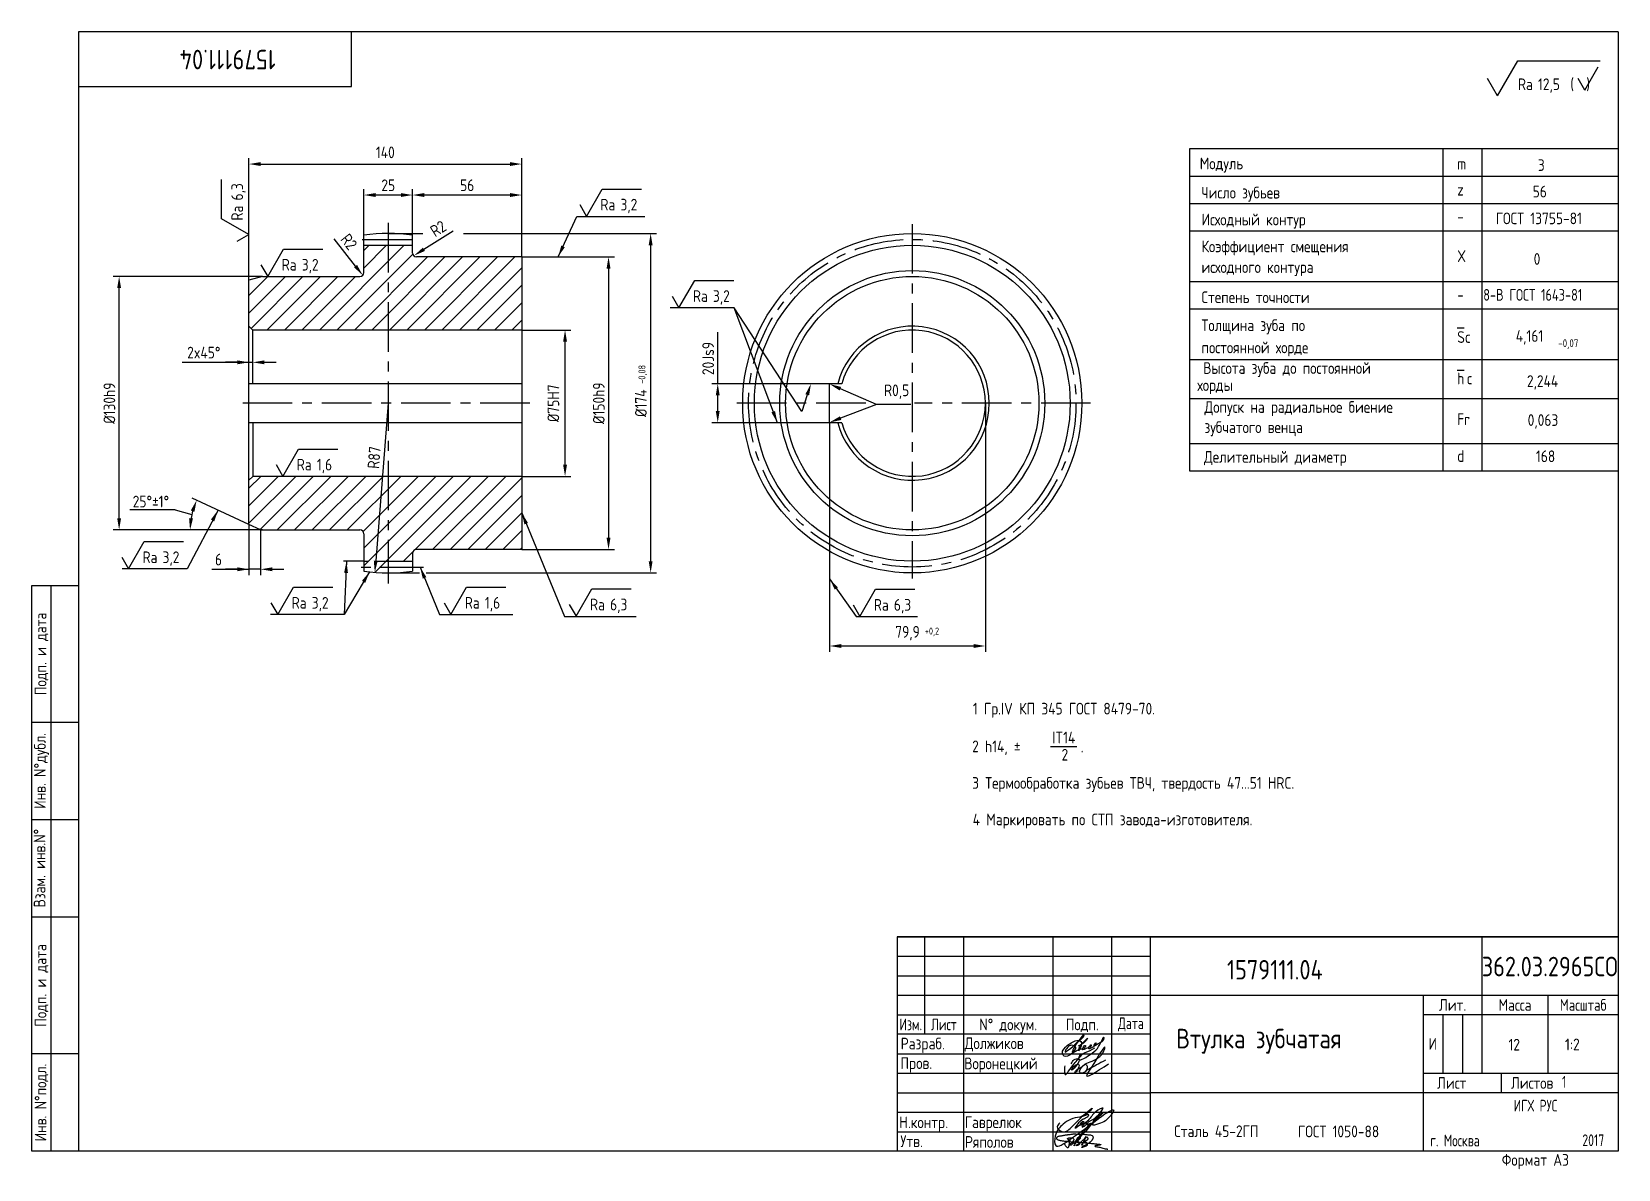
# Paper-space layout 'A3_protect' of a CAD drawing. Header units: millimetres. Extents: x 8 to 415, y 0 to 292.
# The model-space entities are those that its viewports show. They can reach past a viewport. Long polylines and large blocks are cut down to what shows.
import ezdxf
from ezdxf.enums import TextEntityAlignment as Align

# ---------------------------------------------------------------- set-up
doc = ezdxf.new("R2010")
doc.units = ezdxf.units.MM
doc.linetypes.add('CENTER', pattern=[50.8, 31.75, -6.35, 6.35, -6.35])
for name, color, linetype in [('Bord', 1, 'Continuous'), ('Cen', 5, 'CENTER'), ('Cont', 6, 'Continuous'), ('Dim', 7, 'Continuous'), ('Hatch', 2, 'Continuous'), ('Text', 3, 'Continuous'), ('Textb', 6, 'Continuous')]:
    doc.layers.add(name, color=color, linetype=linetype)
doc.layers.get('Defpoints').off()
doc.styles.add('Style1', font='romans.shx', dxfattribs={"width": 0.8})
doc.dimstyles.new('Anqular_2', dxfattribs={"dimscale": 2, "dimtxt": 3, "dimasz": 3, "dimexe": 1.25, "dimexo": 0, "dimgap": 1.5, "dimtad": 2, "dimtoh": 1, "dimtxsty": 'Style1', "dimcen": 2.5, "dimclrt": 3, "dimadec": 0, "dimazin": 0, "dimtfac": 1, "dimtmove": 1, "dimatfit": 3, "dimfxl": 1, "dimarcsym": 0})
doc.dimstyles.new('DIA2', dxfattribs={"dimscale": 2, "dimtxt": 3, "dimasz": 3, "dimexe": 0.18, "dimexo": 0.0625, "dimgap": 1, "dimtad": 1, "dimdec": 0, "dimdsep": 46, "dimtxsty": 'Style1', "dimcen": 0.09, "dimclrt": 3, "dimadec": 0, "dimazin": 0, "dimtfac": 1, "dimtdec": 0, "dimtmove": 0, "dimatfit": 0, "dimfxl": 1, "dimtolj": 1, "dimarcsym": 0})
doc.dimstyles.new('LIN 2', dxfattribs={"dimscale": 2, "dimtxt": 3, "dimasz": 3, "dimexe": 1.5, "dimexo": 0, "dimgap": 1.5, "dimtad": 1, "dimtoh": 1, "dimdec": 4, "dimrnd": 1, "dimdsep": 46, "dimtxsty": 'Style1', "dimcen": 0, "dimdle": 2, "dimclrd": 256, "dimclrt": 3, "dimadec": 0, "dimazin": 0, "dimtfac": 0.666667, "dimtdec": 4, "dimtmove": 0, "dimatfit": 3, "dimfxl": 1, "dimtvp": 0.833333, "dimtolj": 1, "dimtzin": 0, "dimarcsym": 0})
doc.dimstyles.new('LIN2', dxfattribs={"dimscale": 2, "dimtxt": 3, "dimasz": 3, "dimexe": 1.5, "dimexo": 0, "dimgap": 1, "dimtad": 1, "dimdec": 1, "dimzin": 13, "dimdsep": 46, "dimtxsty": 'Style1', "dimcen": 0, "dimclrt": 3, "dimadec": 0, "dimazin": 0, "dimtfac": 1, "dimtdec": 1, "dimtmove": 1, "dimatfit": 2, "dimfxl": 1, "dimtolj": 1, "dimtzin": 13, "dimarcsym": 0})

# ---------------------------------------------------------------- blocks, each defined once
blk = doc.blocks.new('A3')
at = {"layer": 'Bord'}
for p, q in [((230, 55), (295, 55)), ((230, 50), (295, 50)), ((230, 45), (295, 45)), ((370, 40), (370, 25)), ((375, 40), (375, 25)), ((230, 30), (295, 30)), ((230, 25), (295, 25)), ((230, 20), (295, 20)), ((230, 15), (295, 15)), ((230, 10), (295, 10))]:
    blk.add_line(p, q, dxfattribs=at)
at = {"layer": 'Cont'}
for p, q in [((415, 292), (20, 292)), ((20, 292), (20, 5)), ((90, 278), (90, 292)), ((415, 292), (415, 5)), ((20, 278), (90, 278)), ((8, 5), (8, 150)), ((8, 150), (20, 150)), ((13, 5), (13, 150)), ((8, 115), (20, 115)), ((20, 90), (8, 90)), ((20, 65), (8, 65)), ((230, 60), (415, 60)), ((415, 60), (230, 60)), ((230, 60), (230, 5)), ((237, 60), (237, 35)), ((247, 60), (247, 5)), ((270, 5), (270, 60)), ((285, 60), (285, 5)), ((295, 5), (295, 60)), ((380, 60), (380, 25)), ((295, 45), (415, 45)), ((365, 5), (365, 45)), ((397, 25), (397, 45)), ((230, 40), (295, 40)), ((415, 40), (365, 40)), ((295, 35), (230, 35)), ((20, 30), (8, 30)), ((365, 25), (415, 25)), ((385, 25), (385, 20)), ((415, 20), (295, 20)), ((20, 5), (8, 5)), ((415, 5), (20, 5))]:
    blk.add_line(p, q, dxfattribs=at)
at = {"layer": 'Text', "style": 'Style1', "width": 0.8}
for s, p in [('Подп. и дата', (10.5, 132.5)), ('Инв. N%%dдубл.', (10.5, 102.5)), ('Взам. инв.N%%d ', (10, 78.38)), ('Подп. и дата', (10.5, 47.5)), ('Инв. N%%dподл.', (10.5, 17.5))]:
    blk.add_text(s, height=3, rotation=90, dxfattribs=at).set_placement(p, align=Align.MIDDLE)
at = {"layer": 'Text', "style": 'Style1'}
for s, width, p in [('Лит.', 0.8, (372.5, 42.5)), ('Масса', 0.8, (388.5, 42.5)), ('Масштаб', 0.75, (406, 42.5)), ('Изм.', 0.7, (233.5, 37.5)), ('Лист', 0.7, (242, 37.5)), ('N%%d докум.', 0.8, (258.5, 37.5)), ('Подп.', 0.8, (277.5, 37.5)), ('Лист', 0.8, (372.27, 22.5)), ('Листов', 0.8, (392.9, 22.5))]:
    blk.add_text(s, height=3, dxfattribs=dict(at, width=width)).set_placement(p, align=Align.MIDDLE_CENTER)
at = {"layer": 'Text', "style": 'Style1', "width": 0.7}
for s, p in [('Дата', (290, 37.5)), ('ИГХ РУС', (393.79, 16.69))]:
    blk.add_text(s, height=3, dxfattribs=at).set_placement(p, align=Align.MIDDLE)
at = {"layer": 'Text', "style": 'Style1'}
for s, width, p in [('Разpаб.', 0.8, (230.92, 31.1)), ('Пpов.', 0.8, (230.84, 26.08)), ('Н.контp.', 0.8, (230.56, 10.92)), ('Утв.', 0.8, (230.84, 6.06)), ('г. Москва', 0.7, (366.79, 6.25)), ('Фоpмат А3', 0.8, (385.11, 1.29))]:
    blk.add_text(s, height=3, dxfattribs=dict(at, width=width)).set_placement(p)
for tag, p, width in [('ФИО', (249, 31), 0.8), ('И', (366.3, 31.02), 0.8), ('ФИО', (249, 26), 0.8), ('ГОСТ_СОРТАМЕНТА', (307, 14), 0.8), ('ФИО', (249, 11), 0.8), ('ФИО', (249, 6), 0.8), ('2007', (402.85, 6.29), 0.7)]:
    blk.add_attdef(tag, p, '', height=3, dxfattribs=dict(at, width=width))
at = {"layer": 'Text', "style": 'Style1', "width": 0.8}
for tag, p in [('200', (388.5, 32.5)), ('1:20', (406, 32.5))]:
    blk.add_attdef(tag, text='', height=3, dxfattribs=at).set_placement(p, align=Align.MIDDLE)
blk.add_attdef('СБОРОЧНЫЙ_ЧЕРТЕЖ', text='', height=3, dxfattribs=at).set_placement((330, 21.3), align=Align.CENTER)
for tag, p in [('1', (379, 22.5)), ('2', (402.6, 22.5))]:
    blk.add_attdef(tag, text='', height=3, dxfattribs=at).set_placement(p, align=Align.MIDDLE_CENTER)
blk.add_attdef('ЛИСТ', text='', height=3, dxfattribs=at).set_placement((295.75, 12.5), align=Align.MIDDLE_LEFT)
at = {"layer": 'Text', "style": 'Style1', "width": 0.7}
blk.add_attdef('%%OГОСТ_ТЕХ._ТРЕБОВАНИЙ', text='', height=3, dxfattribs=at).set_placement((307, 8), align=Align.BOTTOM_LEFT)
at = {"layer": 'Textb', "style": 'Style1', "width": 0.8}
blk.add_attdef('1234567', (79, 290), '', height=6, rotation=180, dxfattribs=at)
blk.add_attdef('1234567', (333.4, 48), '', height=6, dxfattribs=at)
for tag, height, p in [('123ХЯ', 6, (393.62, 48)), ('НАИМЕНОВАНИЕ', 5, (330, 30))]:
    blk.add_attdef(tag, text='', height=height, dxfattribs=at).set_placement(p, align=Align.CENTER)
blk = doc.blocks.new('A$C314368CF')
at = {"layer": 'Text'}
for q in [(7.18, 6), (1.98, 3)]:
    blk.add_line((3.72, 0), q, dxfattribs=at)
at = {"layer": 'Text', "style": 'Style1', "width": 0.8}
blk.add_text('(  )', height=3, dxfattribs=at).set_placement((0, 0))
blk = doc.blocks.new('sherISO_18')
at = {"layer": 'Cont'}
for p, q in [((-30.94, -16.46), (-25.74, -7.46)), ((-25.74, -7.46), (-4.67, -7.46)), ((-30.94, -16.46), (-33.54, -11.96))]:
    blk.add_line(p, q, dxfattribs=at)
blk.add_blockref('A$C314368CF', (-12.3, -14.96))
at = {"layer": 'Textb', "style": 'Style1', "width": 0.8}
blk.add_text('Ra', height=3, dxfattribs=at).set_placement((-25.74, -14.96))
blk.add_attdef('12,5', (-20.6, -14.96), '', height=3, dxfattribs=at)
blk = doc.blocks.new('A$C63F45750')
at = {"layer": 'Text'}
for points, knots in [([(3.17, 2.37), (3.12, 2.38), (3.04, 2.41), (2.94, 2.5), (2.85, 2.57), (2.79, 2.69), (2.87, 2.77), (2.99, 2.84), (3.16, 2.89), (3.36, 2.93), (3.6, 2.95), (3.82, 2.92), (4.05, 2.87), (4.25, 2.78), (4.45, 2.63), (4.46, 2.42), (4.38, 2.26), (4.28, 2.1), (4.17, 1.94), (4.03, 1.78), (3.89, 1.62), (3.75, 1.52), (3.63, 1.43), (3.49, 1.36), (3.35, 1.3), (3.24, 1.25), (3.16, 1.21), (3.12, 1.15), (3.19, 1.1), (3.27, 1.09), (3.4, 1.07), (3.55, 1.07), (3.72, 1.12), (3.92, 1.19), (4.1, 1.34), (4.26, 1.51), (4.44, 1.65), (4.59, 1.81), (4.74, 1.93), (4.84, 2.04), (4.93, 2.14), (5.07, 2.29), (5.19, 2.53), (5.28, 2.68), (5.35, 2.96), (5.23, 2.66), (5.2, 2.44), (5.04, 2.09), (4.95, 1.81), (4.86, 1.57), (4.75, 1.31), (4.67, 1.12), (4.46, 0.78), (4.62, 1.17), (4.71, 1.45), (4.88, 1.74), (5.01, 2), (5.08, 2.19), (5.19, 2.4), (5.32, 2.58), (5.4, 2.75), (5.52, 2.89), (5.65, 3.04), (5.85, 3.1), (6.02, 3.03), (6.08, 2.87), (6.03, 2.7), (5.9, 2.51), (5.7, 2.37), (5.55, 2.23), (5.4, 2.17), (5.31, 2.12), (5.12, 2.09), (5.35, 2.07), (5.48, 2), (5.64, 1.93), (5.75, 1.8), (5.85, 1.67), (5.89, 1.54), (5.89, 1.37), (5.8, 1.2), (5.63, 1.06), (5.41, 0.94), (5.23, 0.86), (5.02, 0.92), (5.13, 1.1), (5.28, 1.16), (5.44, 1.27), (5.61, 1.36), (5.74, 1.46), (5.86, 1.53), (5.95, 1.61), (6.05, 1.69), (6.15, 1.77), (6.28, 1.87), (6.46, 2.02), (6.65, 2.19), (6.83, 2.37), (6.98, 2.49), (7.11, 2.61), (7.2, 2.74), (7.32, 2.84), (7.42, 2.97), (7.48, 3.08), (7.48, 3.27), (7.34, 3.08), (7.28, 2.94), (7.18, 2.69), (7.1, 2.46), (7, 2.22), (6.93, 1.98), (6.83, 1.78), (6.73, 1.55), (6.67, 1.34), (6.6, 1.14), (6.56, 1.03), (6.39, 0.99), (6.62, 1.33), (6.75, 1.54), (6.93, 1.87), (7.05, 2.08), (7.18, 2.32), (7.33, 2.6), (7.47, 2.89), (7.6, 3.07), (7.79, 3.18), (7.95, 3.01), (8, 2.81), (7.99, 2.62), (7.94, 2.46), (7.83, 2.33), (7.69, 2.22), (7.53, 2.11), (7.37, 2.03), (7.21, 1.99), (7.11, 1.97), (6.89, 1.98), (7.07, 1.94), (7.15, 1.9), (7.27, 1.88), (7.39, 1.84), (7.52, 1.81), (7.62, 1.72), (7.7, 1.62), (7.78, 1.51), (7.83, 1.39), (7.87, 1.26), (7.88, 1.13), (7.86, 0.99), (7.75, 0.88), (7.6, 0.77), (7.4, 0.73), (7.19, 0.66), (6.97, 0.55), (6.71, 0.48), (6.57, 0.44), (6.42, 0.42), (6.52, 0.58), (6.61, 0.64), (6.81, 0.78), (7.06, 0.89), (7.33, 1.04), (7.55, 1.16), (7.7, 1.24), (7.84, 1.32), (7.99, 1.43), (8.21, 1.58), (8.48, 1.76), (8.74, 1.95), (8.97, 2.12), (9.1, 2.29), (9.23, 2.44), (9.3, 2.6), (9.37, 2.74), (9.42, 2.92), (9.45, 3.13), (9.21, 3.48), (8.67, 3.59), (8.09, 3.63), (7.57, 3.66), (7.06, 3.74), (6.57, 3.75), (6.09, 3.74), (5.67, 3.78), (5.28, 3.78), (4.96, 3.81), (4.65, 3.83), (4.31, 3.82), (3.97, 3.79), (3.61, 3.74), (3.22, 3.67), (2.86, 3.66), (2.53, 3.61), (2.18, 3.52), (1.78, 3.54), (1.38, 3.37), (0.96, 3.35), (0.58, 3.24), (0.25, 3.19), (0.03, 3.06), (-0.03, 2.83), (0.02, 2.6), (0.26, 2.38), (0.59, 2.33), (1, 2.2), (1.48, 2.15), (1.93, 2.05), (2.35, 2.02), (2.72, 2.01), (3.11, 1.94), (3.68, 1.94), (4.25, 1.83), (4.91, 1.87), (5.53, 1.76), (6.13, 1.72), (6.73, 1.71), (7.32, 1.62), (7.99, 1.55), (8.64, 1.54), (9.16, 1.46), (9.61, 1.42), (10.03, 1.4), (10.41, 1.32), (10.73, 1.29), (11.01, 1.24), (11.18, 1.23), (11.42, 1.14), (11.18, 1.06), (11.01, 1.03), (10.71, 0.98), (10.37, 0.92), (10.1, 0.91), (9.65, 0.75), (10.22, 0.67), (10.54, 0.59), (11.08, 0.47), (11.61, 0.35), (12.17, 0.15), (12.64, 0.08), (12.98, 0.03), (13.11, 0.01), (13.18, 0)], [0, 0, 0, 0, 0.153866, 0.270441, 0.388867, 0.510533, 0.592156, 0.71333, 0.90842, 1.11344, 1.349254, 1.61246, 1.782219, 2.047249, 2.291879, 2.451528, 2.651081, 2.806158, 3.017979, 3.227348, 3.462381, 3.633009, 3.75766, 3.920516, 4.080796, 4.214529, 4.291786, 4.349969, 4.397594, 4.50822, 4.594826, 4.799244, 4.954392, 5.128468, 5.437537, 5.632649, 5.842485, 6.094987, 6.293219, 6.410959, 6.551192, 6.687808, 7.022147, 7.294342, 7.425356, 7.52079, 7.946481, 8.313051, 8.59833, 8.833695, 9.090496, 9.427695, 9.601191, 9.883219, 10.093306, 10.673943, 10.798776, 10.974628, 11.287247, 11.486184, 11.648652, 11.848902, 12.027194, 12.25348, 12.40059, 12.537783, 12.716293, 12.91523, 13.208551, 13.438489, 13.549668, 13.67779, 13.77127, 13.930001, 14.029091, 14.272112, 14.434836, 14.547084, 14.739051, 14.830983, 15.061241, 15.268922, 15.500489, 15.788979, 15.879568, 16.024283, 16.221854, 16.418714, 16.593102, 16.783247, 16.91018, 17.018213, 17.135263, 17.278205, 17.430482, 17.620087, 17.979626, 18.191789, 18.388716, 18.565718, 18.714854, 18.857929, 19.039974, 19.171375, 19.283034, 19.400085, 19.618058, 19.882245, 20.150781, 20.377854, 20.649532, 20.89723, 21.042543, 21.40016, 21.557817, 21.667145, 21.752781, 21.926256, 22.412297, 22.813145, 22.961412, 23.171289, 23.607257, 23.940428, 24.110007, 24.291214, 24.48084, 24.697609, 24.904078, 25.034245, 25.218018, 25.407651, 25.573473, 25.787447, 25.930292, 26.051316, 26.18846, 26.285312, 26.406799, 26.52425, 26.630463, 26.793722, 26.898606, 27.029313, 27.171012, 27.314101, 27.419918, 27.580557, 27.709367, 27.829268, 28.024364, 28.266961, 28.41242, 28.705761, 28.989137, 29.187748, 29.233768, 29.332802, 29.529535, 29.667094, 30.039923, 30.332117, 30.61061, 30.769982, 30.856778, 31.109923, 31.313488, 31.656425, 32.066331, 32.296628, 32.49714, 32.710276, 32.891468, 33.014834, 33.177747, 33.444503, 33.618009, 34.409008, 34.914636, 35.419802, 35.95397, 36.458179, 36.88069, 37.388403, 37.738353, 38.034261, 38.353468, 38.693154, 39.037638, 39.391136, 39.787481, 40.203773, 40.488977, 40.784975, 41.26625, 41.668005, 42.070065, 42.499388, 42.869834, 43.079573, 43.213439, 43.554591, 43.717296, 44.153724, 44.506336, 45.019111, 45.587859, 45.90191, 46.270392, 46.703958, 47.093115, 47.952647, 48.44014, 49.079253, 49.808223, 50.268654, 50.851051, 51.604831, 52.298429, 52.776925, 53.1907, 53.661988, 54.042386, 54.348524, 54.616841, 54.853814, 54.983777, 55.126096, 55.333328, 55.613101, 56.008732, 56.315809, 56.59982, 56.87931, 57.399251, 57.889617, 58.432507, 59.066698, 59.660314, 59.862668, 60.07277, 60.07277, 60.07277, 60.07277]), ([(2.31, 1.53), (2.26, 1.52), (2.17, 1.51), (2.06, 1.48), (1.93, 1.38), (2.07, 1.25), (2.14, 1.11), (2.26, 0.93), (2.39, 0.72), (2.57, 0.54), (2.71, 0.44), (2.86, 0.4), (3.02, 0.43), (3.14, 0.54), (3.21, 0.79), (3.25, 1.07), (3.31, 1.4), (3.35, 1.67), (3.38, 1.92), (3.47, 2.19), (3.5, 2.43), (3.54, 2.59), (3.56, 2.64)], [0, 0, 0, 0, 0.15847, 0.269731, 0.363591, 0.555514, 0.688037, 0.848606, 1.204359, 1.433632, 1.58673, 1.729549, 1.880686, 2.057874, 2.19169, 2.63505, 2.928153, 3.184121, 3.441863, 3.696117, 4.025873, 4.178055, 4.178055, 4.178055, 4.178055])]:
    blk.add_open_spline(points, degree=3, knots=knots, dxfattribs=at)
blk = doc.blocks.new('*D8')
at = {"layer": 'Dim', "color": 0, "lineweight": -2, "transparency": 16777216}
blk.add_line((205.19, 258.08), (198.77, 177.33), dxfattribs=at)
at = {"layer": 'Dim', "color": 0, "transparency": 16777216}
blk.add_solid([(197.77, 177.41), (199.77, 177.25), (198.29, 171.35)], dxfattribs=at)
at = {"layer": 'Dim', "color": 3, "transparency": 16777216, "insert": (197.96, 230.23), "char_height": 6, "attachment_point": 5, "rotation": 85.45403, "style": 'Style1'}
blk.add_mtext('\\A1;R87', dxfattribs=at)
blk = doc.blocks.new('*D9')
at = {"layer": 'Dim', "color": 0, "lineweight": -2, "transparency": 16777216}
for p, q in [((192.69, 344.18), (192.69, 367.82)), ((217.69, 344.18), (217.69, 367.82)), ((211.69, 364.82), (198.69, 364.82))]:
    blk.add_line(p, q, dxfattribs=at)
at = {"layer": 'Dim', "color": 0, "transparency": 16777216}
for points in [[(198.69, 365.82), (198.69, 363.82), (192.69, 364.82)], [(211.69, 365.82), (211.69, 363.82), (217.69, 364.82)]]:
    blk.add_solid(points, dxfattribs=at)
at = {"layer": 'Dim', "color": 3, "transparency": 16777216, "insert": (205.19, 369.82), "char_height": 6, "attachment_point": 5, "style": 'Style1'}
blk.add_mtext('\\A1;25', dxfattribs=at)
blk = doc.blocks.new('*D10')
at = {"layer": 'Dim', "color": 0, "lineweight": -2, "transparency": 16777216}
for p, q in [((99.4, 279.04), (133.69, 279.04)), ((127.69, 279.04), (121.69, 279.04)), ((133.69, 273.78), (133.69, 282.04)), ((133.69, 279.04), (135.69, 279.04)), ((133.69, 279.04), (135.69, 279.04)), ((135.69, 273.78), (135.69, 282.04)), ((141.69, 279.04), (147.69, 279.04))]:
    blk.add_line(p, q, dxfattribs=at)
at = {"layer": 'Dim', "color": 0, "transparency": 16777216}
for points in [[(127.69, 280.04), (127.69, 278.04), (133.69, 279.04)], [(141.69, 280.04), (141.69, 278.04), (135.69, 279.04)]]:
    blk.add_solid(points, dxfattribs=at)
at = {"layer": 'Dim', "color": 3, "transparency": 16777216, "insert": (110.55, 284.04), "char_height": 6, "attachment_point": 5, "style": 'Style1'}
blk.add_mtext('\\A1;2x45%%D', dxfattribs=at)
blk = doc.blocks.new('*D11')
at = {"layer": 'Dim', "color": 0, "lineweight": -2, "transparency": 16777216}
for p, q in [((140.69, 323.08), (64.12, 323.08)), ((67.12, 199.08), (67.12, 317.08)), ((140.69, 193.08), (64.12, 193.08))]:
    blk.add_line(p, q, dxfattribs=at)
at = {"layer": 'Dim', "color": 0, "transparency": 16777216}
for points in [[(66.12, 317.08), (68.12, 317.08), (67.12, 323.08)], [(66.12, 199.08), (68.12, 199.08), (67.12, 193.08)]]:
    blk.add_solid(points, dxfattribs=at)
at = {"layer": 'Dim', "color": 3, "transparency": 16777216, "insert": (62.12, 258.08), "char_height": 6, "attachment_point": 5, "rotation": 90, "style": 'Style1'}
blk.add_mtext('\\A1;%%C130h9', dxfattribs=at)
blk = doc.blocks.new('*D12')
at = {"layer": 'Dim', "color": 0, "lineweight": -2, "transparency": 16777216}
for p, q in [((133.69, 195.88), (104.63, 209.43)), ((139.69, 193.08), (101, 193.08))]:
    blk.add_line(p, q, dxfattribs=at)
blk.add_arc((139.69, 193.08), 36.19, 164.51066, 170.48934, dxfattribs=at)
at = {"layer": 'Dim', "color": 0, "transparency": 16777216}
for points in [[(103.88, 203.09), (105.75, 202.4), (106.89, 208.37)], [(104.99, 198.98), (103, 199.14), (103.5, 193.08)]]:
    blk.add_solid(points, dxfattribs=at)
at = {"layer": 'Dim', "color": 3, "transparency": 16777216, "insert": (83.43, 207.67), "char_height": 6, "attachment_point": 5, "style": 'Style1'}
blk.add_mtext('25°%%p1%%d', dxfattribs=at)
blk = doc.blocks.new('*D13')
at = {"layer": 'Dim', "color": 0, "lineweight": -2, "transparency": 16777216}
for p, q in [((133.69, 195.88), (133.69, 169.93)), ((139.69, 193.08), (139.69, 169.93)), ((114.6, 172.93), (133.69, 172.93)), ((127.69, 172.93), (121.69, 172.93)), ((139.69, 172.93), (133.69, 172.93)), ((139.69, 172.93), (133.69, 172.93)), ((145.69, 172.93), (151.69, 172.93))]:
    blk.add_line(p, q, dxfattribs=at)
at = {"layer": 'Dim', "color": 0, "transparency": 16777216}
for points in [[(127.69, 173.93), (127.69, 171.93), (133.69, 172.93)], [(145.69, 173.93), (145.69, 171.93), (139.69, 172.93)]]:
    blk.add_solid(points, dxfattribs=at)
at = {"layer": 'Dim', "color": 3, "transparency": 16777216, "insert": (118.09, 177.93), "char_height": 6, "attachment_point": 5, "style": 'Style1'}
blk.add_mtext('\\A1;6', dxfattribs=at)
blk = doc.blocks.new('sherISO_03')
at = {"layer": 'Text'}
blk.add_line((4.04, 7), (14.12, 7), dxfattribs=at)
blk.add_lwpolyline([(-1.73, 3), (0, 0), (4.04, 7)], dxfattribs=at)
at = {"layer": 'Text', "style": 'Style1', "width": 0.8}
blk.add_text('Ra', height=3, dxfattribs=at).set_placement((3.58, 1.5))
blk.add_attdef('6,3', (8.73, 1.5), '', height=3, dxfattribs=at)
blk = doc.blocks.new('sherISO_04')
at = {"layer": 'Text'}
blk.add_line((4.04, 7), (14.12, 7), dxfattribs=at)
blk.add_lwpolyline([(-1.73, 3), (0, 0), (4.04, 7)], dxfattribs=at)
at = {"layer": 'Text', "style": 'Style1', "width": 0.8}
blk.add_text('Ra', height=3, dxfattribs=at).set_placement((3.58, 1.5))
blk.add_attdef('3,2', (8.73, 1.5), '', height=3, dxfattribs=at)
blk = doc.blocks.new('*D14')
at = {"layer": 'Dim', "color": 0, "lineweight": -2, "transparency": 16777216}
for p, q in [((273.69, 333.08), (321.21, 333.08)), ((318.21, 327.08), (318.21, 189.08)), ((273.69, 183.08), (321.21, 183.08))]:
    blk.add_line(p, q, dxfattribs=at)
at = {"layer": 'Dim', "color": 0, "transparency": 16777216}
for points in [[(317.21, 327.08), (319.21, 327.08), (318.21, 333.08)], [(317.21, 189.08), (319.21, 189.08), (318.21, 183.08)]]:
    blk.add_solid(points, dxfattribs=at)
at = {"layer": 'Dim', "color": 3, "transparency": 16777216, "insert": (313.21, 258.08), "char_height": 6, "attachment_point": 5, "rotation": 90, "style": 'Style1'}
blk.add_mtext('\\A1;%%C150h9', dxfattribs=at)
blk = doc.blocks.new('*D15')
at = {"layer": 'Dim', "color": 0, "lineweight": -2, "transparency": 16777216}
for p, q in [((217.69, 344.18), (217.69, 367.82)), ((273.69, 333.08), (273.69, 367.82)), ((267.69, 364.82), (223.69, 364.82))]:
    blk.add_line(p, q, dxfattribs=at)
at = {"layer": 'Dim', "color": 0, "transparency": 16777216}
for points in [[(223.69, 365.82), (223.69, 363.82), (217.69, 364.82)], [(267.69, 365.82), (267.69, 363.82), (273.69, 364.82)]]:
    blk.add_solid(points, dxfattribs=at)
at = {"layer": 'Dim', "color": 3, "transparency": 16777216, "insert": (245.69, 369.82), "char_height": 6, "attachment_point": 5, "style": 'Style1'}
blk.add_mtext('\\A1;56', dxfattribs=at)
blk = doc.blocks.new('*D16')
at = {"layer": 'Dim', "color": 0, "lineweight": -2, "transparency": 16777216}
for p, q in [((273.69, 295.58), (298.9, 295.58)), ((273.69, 220.58), (298.9, 220.58))]:
    blk.add_line(p, q, dxfattribs=at)
at = {"layer": 'Dim', "lineweight": -2, "transparency": 16777216}
blk.add_line((295.9, 226.58), (295.9, 289.58), dxfattribs=at)
at = {"layer": 'Dim', "transparency": 16777216}
for points in [[(294.9, 289.58), (296.9, 289.58), (295.9, 295.58)], [(294.9, 226.58), (296.9, 226.58), (295.9, 220.58)]]:
    blk.add_solid(points, dxfattribs=at)
at = {"layer": 'Dim', "color": 3, "transparency": 16777216, "insert": (289.9, 258.08), "char_height": 6, "attachment_point": 5, "rotation": 90, "style": 'Style1'}
blk.add_mtext('\\A1;%%c75H7', dxfattribs=at)
blk = doc.blocks.new('*D17')
at = {"layer": 'Dim', "color": 0, "lineweight": -2, "transparency": 16777216}
for p, q in [((133.69, 321.2), (133.69, 383.7)), ((273.69, 333.08), (273.69, 383.7))]:
    blk.add_line(p, q, dxfattribs=at)
at = {"layer": 'Dim', "lineweight": -2, "transparency": 16777216}
blk.add_line((139.69, 380.7), (267.69, 380.7), dxfattribs=at)
at = {"layer": 'Dim', "transparency": 16777216}
for points in [[(139.69, 381.7), (139.69, 379.7), (133.69, 380.7)], [(267.69, 381.7), (267.69, 379.7), (273.69, 380.7)]]:
    blk.add_solid(points, dxfattribs=at)
at = {"layer": 'Dim', "color": 3, "transparency": 16777216, "insert": (203.69, 386.7), "char_height": 6, "attachment_point": 5, "style": 'Style1'}
blk.add_mtext('\\A1;140', dxfattribs=at)
blk = doc.blocks.new('*D18')
at = {"layer": 'Dim', "color": 0, "lineweight": -2, "transparency": 16777216}
for p, q in [((511.55, 258.08), (511.55, 130.6)), ((431.65, 248.38), (431.65, 130.6))]:
    blk.add_line(p, q, dxfattribs=at)
at = {"layer": 'Dim', "lineweight": -2, "transparency": 16777216}
blk.add_line((437.65, 133.6), (505.55, 133.6), dxfattribs=at)
at = {"layer": 'Dim', "transparency": 16777216}
for points in [[(437.65, 134.6), (437.65, 132.6), (431.65, 133.6)], [(505.55, 134.6), (505.55, 132.6), (511.55, 133.6)]]:
    blk.add_solid(points, dxfattribs=at)
at = {"layer": 'Dim', "color": 3, "transparency": 16777216, "insert": (471.6, 140.17), "char_height": 6, "attachment_point": 5, "style": 'Style1'}
blk.add_mtext('\\A1;79,9', dxfattribs=at)
blk = doc.blocks.new('*D19')
at = {"layer": 'Dim', "lineweight": -2, "transparency": 16777216}
for p, q in [((455.71, 257.41), (437.18, 265.5)), ((473.34, 257.41), (455.71, 257.41))]:
    blk.add_line(p, q, dxfattribs=at)
at = {"layer": 'Dim', "transparency": 16777216}
blk.add_solid([(437.58, 266.41), (436.78, 264.58), (431.68, 267.9)], dxfattribs=at)
at = {"layer": 'Dim', "color": 3, "transparency": 16777216, "insert": (466.02, 263.98), "char_height": 6, "attachment_point": 5, "style": 'Style1'}
blk.add_mtext('\\A1;R0,5', dxfattribs=at)

msp = doc.modelspace()

# ---------------------------------------------------------------- hatches: boundary and pattern name
at = {"layer": 'Hatch'}
h = msp.add_hatch(dxfattribs=at)
h.set_pattern_fill('ANSI31', color=256, scale=2, style=0)
h.paths.add_polyline_path([(205.18829, 295.57882), (205.18829, 339.07882), (192.68829, 339.07882), (192.68829, 325.07882, -0.414213562), (190.68829, 323.07882), (140.68829, 323.07882), (133.68829, 321.20317), (133.68829, 297.57882), (135.68829, 295.57882)])
h.paths.add_polyline_path([(273.68829, 295.57882), (273.68829, 333.07882), (225.68829, 333.07882), (219.68829, 333.07882, -0.414213562), (217.68829, 335.07882), (217.68829, 339.07882), (205.18829, 339.07882), (205.18829, 295.57882)])
h.paths.add_polyline_path([(273.68829, 183.07882), (273.68829, 220.57882), (205.18829, 220.57882), (205.18829, 177.07882), (217.68829, 177.07882), (217.68829, 181.07882, -0.414213562), (219.68829, 183.07882)])
h.paths.add_polyline_path([(190.68829, 193.07882, -0.414213562), (192.68829, 191.07882), (192.68829, 171.98149, 0.036059904), (205.18829, 171.07882), (205.18829, 220.57882), (135.68829, 220.57882), (133.68829, 218.57882), (133.68829, 195.87666), (139.68829, 193.07882), (140.68829, 193.07882)])

# ---------------------------------------------------------------- linework, layer by layer
at = {"color": 0, "linetype": 'ByBlock'}
msp.add_line((140.68829, 193.07882), (115.49797, 193.07882), dxfattribs=at)
at = {"layer": 'Bord'}
msp.add_circle((474.05248, 258.07882), 81, dxfattribs=at)
at = {"layer": 'Cen', "ltscale": 0.2}
for p, q in [((205.18829, 350.53293), (205.18829, 165.62471)), ((191.87956, 342.07882), (218.49703, 342.07882)), ((474.05248, 349.93053), (474.05248, 168.21965)), ((277.82881, 258.07882), (128.81115, 258.07882)), ((450.16032, 258.07882), (383.74665, 258.07882)), ((565.56351, 258.07882), (475.22794, 258.07882)), ((191.32784, 174.07882), (196.17649, 174.07882)), ((200.78272, 174.07882), (218.49703, 174.07882))]:
    msp.add_line(p, q, dxfattribs=at)
msp.add_circle((474.05248, 258.07882), 84, dxfattribs=at)
at = {"layer": 'Cont'}
for p, q in [((192.68829, 325.07882), (192.68829, 344.17615)), ((217.68829, 335.07882), (217.68829, 344.17615)), ((192.68829, 339.07882), (217.68829, 339.07882)), ((273.68829, 333.07882), (219.68829, 333.07882)), ((273.68829, 333.07882), (225.68829, 333.07882)), ((273.68829, 333.07882), (273.68829, 183.07882)), ((140.68829, 323.07882), (133.68829, 321.20317)), ((133.68829, 195.87666), (133.68829, 321.20317)), ((140.68829, 323.07882), (190.68829, 323.07882)), ((133.68829, 297.57882), (135.68829, 295.57882)), ((135.68829, 268.07882), (135.68829, 295.57882)), ((273.68829, 295.57882), (135.68829, 295.57882)), ((273.68829, 268.07882), (133.68829, 268.07882)), ((431.65248, 248.37882), (431.65248, 267.77882)), ((437.9104, 268.07882), (431.95248, 268.07882)), ((273.68829, 248.07882), (133.68829, 248.07882)), ((135.68829, 248.07882), (135.68829, 220.57882)), ((437.9104, 248.07882), (431.95248, 248.07882)), ((133.68829, 218.57882), (135.68829, 220.57882)), ((273.68829, 220.57882), (135.68829, 220.57882)), ((139.68829, 193.07882), (133.68829, 195.87666)), ((139.68829, 193.07882), (190.68829, 193.07882)), ((150.68829, 193.07882), (190.68829, 193.07882)), ((150.68829, 193.07882), (190.68829, 193.07882)), ((192.68829, 191.07882), (192.68829, 171.98149)), ((217.68829, 181.07882), (217.68829, 171.98149)), ((273.68829, 183.07882), (219.68829, 183.07882)), ((192.68829, 177.07882), (194.95378, 177.07882)), ((199.26589, 177.07882), (217.68829, 177.07882))]:
    msp.add_line(p, q, dxfattribs=at)
for radius in [87, 68, 65]:
    msp.add_circle((474.05248, 258.07882), radius, dxfattribs=at)
for centre, radius, start, end in [((205.18829, 258.07882), 87, 81.73925809, 98.26074191), ((219.68829, 335.07882), 2, 180, 270), ((190.68829, 325.07882), 2, 270, 360), ((474.05248, 258.07882), 39.5, 194.66485371, 165.33514629), ((474.05248, 258.07882), 37.5, 195.46600995, 164.53399005), ((431.95248, 267.77882), 0.3, 90, 180), ((431.95248, 248.37882), 0.3, 180, 270), ((190.68829, 191.07882), 2, 360, 90), ((219.68829, 181.07882), 2, 90, 180), ((205.18829, 258.07882), 87, 261.73925809, 278.26074191), ((205.18829, 258.07882), 87, 261.73925809, 278.26074191)]:
    msp.add_arc(centre, radius, start, end, dxfattribs=at)
at = {"layer": 'Dim'}
for p, q in [((302.00576, 353.89312), (336.78574, 353.89312)), ((188.4056, 328.39037), (177.45569, 342.38763)), ((205.18829, 345.07882), (222.93082, 345.07882)), ((223.48437, 336.98333), (238.47341, 346.53069)), ((243.79221, 345.07882), (342.81459, 345.07882)), ((339.81459, 339.07882), (339.81459, 177.07882)), ((417.32676, 253.87418), (382.64752, 307.01336)), ((374.23672, 268.07882), (374.23672, 294.58583)), ((435.83926, 268.07882), (371.23672, 268.07882)), ((374.23672, 254.07882), (374.23672, 262.07882)), ((420.17586, 262.3889), (417.32676, 253.87418)), ((455.70766, 257.40862), (437.28054, 250.40411)), ((466.47909, 257.40862), (455.70766, 257.40862)), ((435.83926, 248.07882), (371.23672, 248.07882)), ((95.80806, 203.41086), (72.62951, 203.41086)), ((95.80806, 203.41086), (104.39548, 201.07706)), ((192.68829, 177.07882), (182.25354, 177.07882)), ((205.18829, 171.07882), (221.27508, 171.07882)), ((217.68829, 174.07882), (223.19236, 174.07882)), ((224.59036, 171.07882), (342.81459, 171.07882)), ((231.52805, 149.73532), (269.16233, 149.73532)), ((295.54297, 148.63416), (332.46208, 148.63416))]:
    msp.add_line(p, q, dxfattribs=at)
for points in [[(338.81459, 339.07882), (340.81459, 339.07882), (339.81459, 345.07882)], [(222.94713, 337.82676), (224.0216, 336.13989), (218.42376, 333.75994)], [(189.19322, 329.00652), (187.61797, 327.77422), (192.10251, 323.66461)], [(373.23672, 262.07882), (375.23672, 262.07882), (374.23672, 268.07882)], [(419.22754, 262.70621), (422.07975, 268.07882), (421.12418, 262.07158)], [(373.23672, 254.07882), (375.23672, 254.07882), (374.23672, 248.07882)], [(436.92522, 251.33886), (437.63585, 249.46937), (431.67206, 248.27222)], [(338.81459, 177.07882), (340.81459, 177.07882), (339.81459, 171.07882)]]:
    msp.add_solid(points, dxfattribs=at)

# ---------------------------------------------------------------- block references
at = {"layer": 'Dim', "xscale": 2, "yscale": 2, "zscale": 2}
for name, p, rotation, values in [('sherISO_03', (133.68829, 344.57631), 90, {'6,3': '6,3'}), ('sherISO_04', (151.09123, 220.57882), 359.99999999999346, {'3,2': '1,6'})]:
    msp.add_blockref(name, p, dxfattribs=dict(at, rotation=rotation)).add_auto_attribs(values)
for p, values in [((306.86645, 353.89312), {'3,2': '3,2'}), ((143.34907, 323.07882), {'3,2': '3,2'}), ((354.32585, 307.01336), {'3,2': '3,2'}), ((71.94549, 173.10582), {'3,2': '3,2'}), ((148.48097, 149.73532), {'3,2': '3,2'}), ((237.30917, 149.73532), {'3,2': '1,6'}), ((301.54563, 148.87005), {'3,2': '6,3'}), ((447.16398, 148.67547), {'3,2': '6,3'})]:
    msp.add_blockref('sherISO_04', p, dxfattribs=at).add_auto_attribs(values)

# ---------------------------------------------------------------- texts
at = {"layer": 'Dim', "color": 3, "char_height": 6, "attachment_point": 5, "style": 'Style1'}
for s, insert, rotation in [('\\A1;R2', (230.82304, 347.58588), 32.49535148), ('\\A1;R2', (185.02033, 340.83264), 308.03567536), ('\\A1;20Js9', (369.32089, 280.989), 90), ('\\A1;%%C174', (334.81459, 258.07882), 90)]:
    msp.add_mtext(s, dxfattribs=dict(at, insert=insert, rotation=rotation))
at = {"layer": 'Text', "lineweight": -3, "style": 'Style1', "width": 0.8}
msp.add_text('-0,08', height=3.6, rotation=90, dxfattribs=at).set_placement((337.16602, 268.06504))
msp.add_text('+0,2', height=3.6, dxfattribs=at).set_placement((480.49432, 139.45429))

# ---------------------------------------------------------------- dimensions: what is measured, and where the dimension line sits
at = {"layer": 'Dim'}
dim = msp.add_linear_dim(base=(273.68829, 380.70022), p1=(133.68829, 321.20317), p2=(273.68829, 333.07882), dimstyle='LIN 2', dxfattribs=at)
dim.commit()
dim.dimension.update_dxf_attribs({"geometry": '*D17', "text_midpoint": (203.68829, 386.70022)})
for base, p1, p2, picture, middle in [((192.68829, 364.82483), (217.68829, 344.17615), (192.68829, 344.17615), '*D9', (205.18829, 369.82483)), ((217.68829, 364.82483), (273.68829, 333.07882), (217.68829, 344.17615), '*D15', (245.68829, 369.82483))]:
    dim = msp.add_linear_dim(base=base, p1=p1, p2=p2, angle=180, dimstyle='LIN2', dxfattribs=at)
    dim.commit()
    dim.dimension.update_dxf_attribs({"geometry": picture, "text_midpoint": middle})
for base, p1, p2, text, dimstyle, picture, middle in [((318.2105, 183.07882), (273.68829, 333.07882), (273.68829, 183.07882), '%%C<>h9', 'LIN2', '*D14', (313.2105, 258.07882)), ((67.11823, 323.07882), (140.68829, 193.07882), (140.68829, 323.07882), '%%C<>h9', 'LIN2', '*D11', (62.11823, 258.07882)), ((295.89808, 295.57882), (273.68829, 220.57882), (273.68829, 295.57882), '%%c<>H7', 'LIN 2', '*D16', (289.89808, 258.07882))]:
    dim = msp.add_linear_dim(base=base, p1=p1, p2=p2, angle=90, text=text, dimstyle=dimstyle, dxfattribs=at)
    dim.commit()
    dim.dimension.update_dxf_attribs({"geometry": picture, "text_midpoint": middle})
dim = msp.add_linear_dim(base=(135.68829, 279.03908), p1=(133.68829, 273.7777), p2=(135.68829, 273.7777), angle=180, text='2x45%%D', dimstyle='LIN2', override={"dimtofl": 1}, dxfattribs=at)
dim.commit()
dim.dimension.update_dxf_attribs({"geometry": '*D10', "text_midpoint": (110.54544, 279.03908), "dimtype": 160})
dim = msp.add_radius_dim(center=(431.95248, 267.77882), mpoint=(431.67754, 267.89884), text='<>,5', dimstyle='LIN 2', override={"dimtmove": 1}, dxfattribs=at)
dim.commit()
dim.dimension.update_dxf_attribs({"geometry": '*D19', "text_midpoint": (455.70766, 257.40862), "dimtype": 164})
dim = msp.add_radius_dim(center=(205.18829, 258.07882), mpoint=(198.29277, 171.35252), dimstyle='DIA2', dxfattribs=at)
dim.commit()
dim.dimension.update_dxf_attribs({"geometry": '*D8', "text_midpoint": (202.94231, 229.83069), "dimtype": 164})
dim = msp.add_linear_dim(base=(511.55248, 133.59683), p1=(431.65248, 248.37882), p2=(511.55248, 258.07882), text='79,9', dimstyle='LIN 2', dxfattribs=at)
dim.commit()
dim.dimension.update_dxf_attribs({"geometry": '*D18', "text_midpoint": (471.60248, 140.16826)})
dim = msp.add_angular_dim_2l(base=(103.88261, 198.32358), line1=((139.68829, 193.07882), (133.68829, 195.87666)), line2=((139.68829, 193.07882), (180.68829, 193.07882)), text='<>%%p1%%d', dimstyle='Anqular_2', dxfattribs=at)
dim.commit()
dim.dimension.update_dxf_attribs({"geometry": '*D12', "text_midpoint": (98.19588, 203.83796), "dimtype": 162})
dim = msp.add_linear_dim(base=(133.68829, 172.92907), p1=(139.68829, 193.07882), p2=(133.68829, 195.87666), angle=180, dimstyle='LIN2', override={"dimcen": -0.09, "dimtofl": 1}, dxfattribs=at)
dim.commit()
dim.dimension.update_dxf_attribs({"geometry": '*D13', "text_midpoint": (118.08829, 172.92907), "dimtype": 160})

# ---------------------------------------------------------------- leaders
for points, dimstyle, override in [([(292.35061, 333.07882), (302.00576, 353.89312)], 'Anqular_2', {"dimgap": 1.5, "dimtad": 0}), ([(404.82815, 248.07882), (382.64752, 307.01336), (349.9047, 307.01336)], 'LIN 2', {"dimgap": 1.5, "dimtad": 0}), ([(117.84228, 203.23816), (101.95983, 173.10582), (68.60605, 173.10582)], 'LIN 2', {"dimgap": 1.5, "dimtad": 0}), ([(273.68829, 201.85641), (295.54297, 148.63416)], 'Anqular_2', {"dimgap": 1.5, "dimtad": 0}), ([(195.58156, 171.61084), (182.58911, 149.73532), (144.77945, 149.73532)], 'LIN2', {"dimgap": 1, "dimtad": 0}), ([(183.78358, 177.07882), (182.58911, 149.73532)], 'Anqular_2', {"dimgap": 1.5, "dimtad": 0}), ([(221.53482, 174.07164), (231.52805, 149.73532)], 'Anqular_2', {"dimgap": 1.5, "dimtad": 0}), ([(431.65248, 167.99302), (445.26479, 148.67547), (476.7175, 148.67547)], 'LIN2', {"dimgap": 1, "dimtad": 0})]:
    msp.add_leader(points, dimstyle=dimstyle, override=override, dxfattribs=at)

psp = doc.layouts.new('A3_protect')

# ---------------------------------------------------------------- linework, layer by layer
at = {"layer": 'Cont'}
for p, q in [((415, 262), (305, 262)), ((415, 262), (305, 262)), ((305, 262), (305, 179.45)), ((370, 262), (370, 179.45)), ((380, 262), (380, 179.45)), ((305, 255), (415, 255)), ((305, 248), (415, 248)), ((305, 241), (415, 241)), ((305, 228), (415, 228)), ((305, 228), (415, 228)), ((305, 221), (415, 221)), ((305, 208), (415, 208)), ((305, 197.95), (415, 197.95)), ((305, 186.45), (415, 186.45)), ((305, 179.45), (415, 179.45))]:
    psp.add_line(p, q, dxfattribs=at)
at = {"layer": 'Text'}
for p, q in [((373.67, 216.07), (375.43, 216.07)), ((373.67, 205.22), (375.43, 205.22)), ((269.33, 108.8), (276.11, 108.8))]:
    psp.add_line(p, q, dxfattribs=at)
for points, knots in [([(280.61, 31.4), (279.85, 30.98), (278.53, 30.25), (276.66, 29.67), (276.34, 27.74), (281.27, 30.84), (281.6, 31.45), (283.01, 34.47), (282.97, 33.04), (282.1, 32.91), (279.91, 31.44), (281.22, 33.19), (280.69, 31.68), (278.16, 30.57), (280.05, 32.74), (279.51, 31.54), (278.78, 31.57), (276.91, 30.33), (278.25, 32.59), (278.37, 31.5), (276.46, 31.05), (275.19, 30.22), (273.05, 28.87), (272, 30.6), (273.5, 32.02), (274.91, 32.98), (276.19, 33.62), (277.15, 33.21), (277.56, 32.22), (276.26, 29.9), (276.96, 32.19), (277.56, 32.64), (279.21, 34.45), (278.22, 33), (277.49, 32.46), (276.69, 32.07), (276.44, 31.94)], [0, 0, 0, 0, 2.703743, 4.672825, 5.02799, 7.955933, 13.437489, 13.883188, 14.189441, 16.413959, 17.478513, 18.47964, 18.959294, 20.910841, 22.003091, 22.470554, 23.533771, 24.710748, 26.01626, 26.201331, 27.488187, 30.382065, 32.258784, 33.069724, 35.439902, 37.010787, 38.612861, 39.32109, 39.818865, 41.83144, 42.782113, 44.494961, 45.867914, 46.467245, 48.290622, 49.101188, 49.101188, 49.101188, 49.101188]), ([(274.96, 30.61), (275.38, 31.53), (275.92, 32.71), (278.18, 35.28), (277.74, 34.11), (276.23, 33.08), (272.03, 28.97), (273.68, 31.72), (274.66, 32.4), (276.22, 31.71), (275.58, 30.9), (275.06, 30.21), (274.9, 30.48), (274.94, 30.56), (274.96, 30.61)], [0, 0, 0, 0, 4.062617, 5.226919, 5.800291, 6.663227, 11.774431, 12.938639, 14.11351, 15.354081, 16.396133, 16.918576, 17.03251, 17.182794, 17.182794, 17.182794, 17.182794]), ([(274.69, 27.42), (274.85, 27.8), (275.17, 28.55), (277.67, 29.11), (275.86, 26.66), (274.35, 25.33), (275.4, 27.32), (277.54, 27.39), (275.07, 24.09), (276.13, 26.3), (277.3, 26.2), (278.27, 27.7), (279.11, 26.33), (278.27, 24.99), (276.24, 24.98), (277.82, 27.39), (280.23, 28.06), (282.6, 29.34), (284.09, 33.77), (280.31, 27.24), (277.64, 23.1), (281.11, 25.37), (284.25, 27.42)], [0, 0, 0, 0, 1.213353, 2.399709, 5.497648, 5.861317, 7.611627, 8.43806, 10.837371, 11.583123, 13.461301, 14.534506, 15.162086, 17.217848, 17.944717, 20.123775, 21.948027, 26.460707, 27.144718, 34.52243, 35.159468, 41.304292, 41.304292, 41.304292, 41.304292]), ([(273, 26.86), (272.96, 26.41), (272.9, 25.75), (273.05, 24.21), (274.39, 26.11), (275.52, 27.54), (276.9, 29.15), (277.7, 30.09)], [0, 0, 0, 0, 1.523947, 2.237958, 3.351836, 5.856423, 9.374056, 9.374056, 9.374056, 9.374056]), ([(283.43, 28.31), (282.66, 27.92), (280.95, 27.05), (279.28, 26.1), (278.35, 25.57)], [0, 0, 0, 0, 2.587978, 5.77327, 5.77327, 5.77327, 5.77327]), ([(271.74, 12.24), (271.41, 11.93), (270.53, 11.12), (272.91, 9.26), (276.05, 12.52), (277.54, 14.13), (280.43, 16.35), (278.53, 14.27), (277.12, 13.75), (274.42, 13.36), (272.12, 11.7), (270.39, 9.66), (270.24, 5.14), (276.4, 9.51), (280.15, 12.12), (283.43, 14.82), (286.1, 15.95), (283.78, 12.62), (282.49, 12.3), (279.18, 11.24), (281.45, 13.67), (283.52, 15.39), (280.82, 13.58), (279.72, 11.48), (274.94, 6.36), (277.54, 9.84), (280.66, 13.06), (278.52, 11.26), (279.07, 12.59), (280.24, 13.11), (281.42, 13.97), (283.68, 16.82), (280.06, 14.71), (279.76, 13.4), (276.72, 10.8), (278.34, 11.5), (278.94, 12.72), (277.88, 11.94), (276.58, 11.41), (277.63, 13.06), (277.99, 12.34), (276.92, 11.88), (275.11, 10.13), (276.6, 12.36), (277.52, 13.32), (278.68, 13.64), (279.63, 14.67), (278.38, 14.19), (277.34, 13.79)], [0, 0, 0, 0, 1.17994, 3.087717, 5.863103, 12.338328, 12.854096, 14.088578, 16.834551, 19.302558, 21.570562, 25.210018, 27.650956, 31.348291, 40.129863, 44.562748, 45.223917, 46.979401, 51.214655, 52.099288, 55.323111, 56.227801, 58.471865, 60.028126, 65.752911, 68.466223, 71.038525, 71.934922, 72.780229, 73.495807, 76.028152, 77.999346, 80.11892, 83.1954, 85.334448, 86.270878, 87.060466, 88.110212, 88.803314, 89.989889, 90.197567, 90.706974, 92.884587, 94.19917, 96.055742, 97.375783, 97.753899, 99.636325, 99.636325, 99.636325, 99.636325])]:
    psp.add_open_spline(points, degree=3, knots=knots, dxfattribs=at)

# ---------------------------------------------------------------- block references
ref = psp.add_blockref('A3', (0, 0))
ref.add_attrib('И', 'И', (366.3, 31.02), dxfattribs={"layer": 'Text', "height": 3, "style": 'Style1', "width": 0.8})
at = {"layer": 'Cont'}
psp.add_blockref('A$C63F45750', (270.91, 5.53), dxfattribs=at)
at = {"layer": 'Dim'}
psp.add_blockref('sherISO_18', (415, 292), dxfattribs=at).add_auto_attribs({'12,5': '12,5'})

# ---------------------------------------------------------------- texts
at = {"layer": 'Text', "style": 'Style1'}
for s, height, width, p in [('Модуль', 3, 0.8, (307.63, 256.73)), ('m', 3, 0.8, (373.68, 256.66)), ('3', 3, 0.8, (394.38, 256.31)), ('56', 3, 0.8, (393.05, 249.53)), ('Число зубьев', 3, 0.8, (308.08, 249.25)), ('z', 3, 0.8, (373.68, 250.01)), ('Исходный контур', 3, 0.8, (308.08, 242.36)), ('-', 3, 0.8, (373.68, 243.1)), ('ГОСТ 13755-81', 3, 0.8, (383.57, 242.65)), ('Коэффициент смещения', 3, 0.8, (308.08, 235.47)), ('исходного контура', 3, 0.8, (308.08, 230.16)), ('X', 3, 0.8, (373.68, 232.98)), ('0', 3, 0.8, (393.3, 232.25)), ('Степень точности', 3, 0.8, (308.08, 222.44)), ('-', 3, 0.8, (373.68, 223.07)), ('8-B ГОСТ 1643-81', 3, 0.733578, (380.36, 223.05)), ('Толщина зуба по', 3, 0.8, (308.08, 215.25)), ('постоянной хорде', 3, 0.8, (308.08, 209.56)), ('Sc', 3, 0.8, (373.68, 212.23)), ('4,161', 3, 0.8, (388.71, 212.5)), ('-0,07', 2, 0.8, (399.61, 211.14)), ('Высота зуба до постоянной  ', 3, 0.8, (308.53, 204.28)), ('h', 3, 0.8, (373.68, 201.61)), ('c', 3, 0.8, (376.11, 201.61)), ('2,244', 3, 0.8, (391.57, 200.94)), ('  хорды', 3, 0.8, (303.84, 199.91)), ('Допуск на радиальное биение', 3, 0.8, (308.85, 194.29)), ('зубчатого венца', 3, 0.8, (308.85, 189.11)), ('Fr', 3, 0.8, (373.68, 191.16)), ('0,063', 3, 0.8, (391.76, 190.94)), ('Делительный диаметр', 3, 0.8, (308.72, 181.5)), ('d', 3, 0.8, (373.68, 181.73)), ('168', 3, 0.8, (393.88, 181.66)), ('1 Гр.IV КП 345 ГОСТ 8479-70. ', 3, 0.8, (249.44, 116.96)), ('2 h14, %%P', 3, 0.8, (249.25, 107.29)), ('IT14', 3, 0.8, (269.81, 109.57)), ('2', 3, 0.8, (272.19, 105.15)), ('.', 3, 0.8, (277.11, 107.25)), ('3 Термообработка зубьев ТВЧ, твердость 47...51 HRC.', 3, 0.8, (249.25, 97.92)), ('4 Маркировать по СТП завода-изготовителя.', 3, 0.8, (249.39, 88.55)), ('Должиков', 3, 0.8, (247.33, 31.18)), ('12', 3, 0.8, (386.83, 30.82)), ('1:2', 3, 0.8, (401.34, 30.88)), ('Воронецкий', 3, 0.8, (247.25, 26)), ('1', 3, 0.7, (400.57, 21.29)), ('Гаврелюк', 3, 0.8, (247.35, 10.95)), ('Ряполов', 3, 0.8, (247.39, 5.89)), ('Сталь 45-2ГП', 3, 0.8, (301.08, 8.63)), ('ГОСТ 1050-88', 3, 0.8, (332.84, 8.57)), ('2017', 3, 0.7, (405.78, 6.32))]:
    psp.add_text(s, height=height, dxfattribs=dict(at, width=width)).set_placement(p)
at = {"layer": 'Textb', "style": 'Style1', "width": 0.8}
psp.add_text('1579111.04', height=5, rotation=180, dxfattribs=at).set_placement((70.57, 287.38))
psp.add_text('1579111.04', height=5, dxfattribs=at).set_placement((314.61, 49.03))
at = {"layer": 'Textb', "style": 'Style1', "width": 0.60545}
psp.add_text('362.03.2965СО', height=5, dxfattribs=at).set_placement((380, 49.85), (414.88, 49.85), align=Align.FIT)
at = {"layer": 'Textb', "lineweight": -3, "style": 'Style1', "width": 0.8}
psp.add_text('Втулка зубчатая ', height=5, dxfattribs=at).set_placement((301.61, 31.38))

# ---------------------------------------------------------------- viewports
at = {"layer": 'Defpoints'}
psp.add_viewport(center=(153.6, 195.73), size=(263.53, 142.5251), view_center_point=(313.47331, 256.00061), view_height=285.0501653, dxfattribs=at)

doc.saveas('drawing.dxf')
